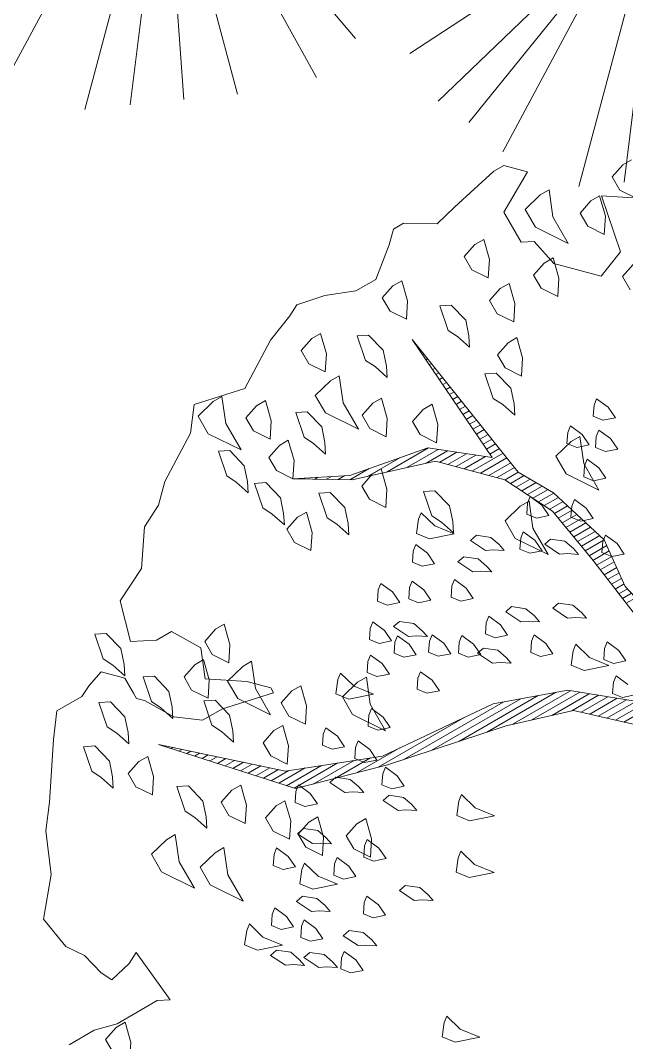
# Model space of a CAD drawing. Header units: metres. Extents: x 12093 to 20303, y 514 to 1412.
# Drawn here: x 19682.418 to 19683.869, y 704.006 to 706.452 of the extents above; entities that cross this region are included whole.
import ezdxf

# ---------------------------------------------------------------- set-up
doc = ezdxf.new("R2010")
doc.units = ezdxf.units.M
doc.layers.get('0').update_dxf_attribs({"lineweight": 13})
for name, color, linetype, lineweight in [('AMBI-GRASS', 104, 'Continuous', 20), ('ARBOLES', 52, 'Continuous', 13), ('grass', 64, 'Continuous', 13), ('MANZANAS-ORIGINALES', 147, 'Continuous', 9)]:
    doc.layers.add(name, color=color, linetype=linetype, lineweight=lineweight)

# ---------------------------------------------------------------- blocks, each defined once
blk = doc.blocks.new('ghgfghgh')
at = {"layer": 'ARBOLES', "lineweight": 20}
for p, q in [((20000.7793, 664.8432), (20000.9392, 664.6429)), ((20000.9001, 664.6647), (20000.7793, 664.8432)), ((20000.7797, 664.8425), (20000.7798, 664.8425)), ((20000.7848, 664.835), (20000.7855, 664.8354)), ((20000.7899, 664.8275), (20000.7912, 664.8283)), ((20000.795, 664.82), (20000.7969, 664.8211)), ((20000.8, 664.8125), (20000.8026, 664.814)), ((20000.8051, 664.805), (20000.8083, 664.8068)), ((20000.8102, 664.7975), (20000.814, 664.7997)), ((20000.8152, 664.79), (20000.8197, 664.7926)), ((20000.8203, 664.7825), (20000.8254, 664.7854)), ((20000.8254, 664.775), (20000.8311, 664.7783)), ((20000.8305, 664.7675), (20000.8368, 664.7712)), ((20000.8355, 664.76), (20000.8425, 664.764)), ((20000.8406, 664.7525), (20000.8482, 664.7569)), ((20000.8457, 664.745), (20000.8539, 664.7498)), ((20000.8507, 664.7375), (20000.8596, 664.7426)), ((20000.8558, 664.73), (20000.8653, 664.7355)), ((20000.8609, 664.7225), (20000.871, 664.7284)), ((20000.866, 664.7151), (20000.8767, 664.7212)), ((20000.871, 664.7076), (20000.8824, 664.7141)), ((20000.8761, 664.7001), (20000.8881, 664.707)), ((20000.8812, 664.6926), (20000.8938, 664.6998)), ((20000.685, 664.638), (20000.8029, 664.6795)), ((20000.7415, 664.6432), (20000.804, 664.6793)), ((20000.8029, 664.6795), (20000.9001, 664.6647)), ((20000.8863, 664.6851), (20000.8995, 664.6927)), ((20000.8913, 664.6776), (20000.9052, 664.6856)), ((20000.8964, 664.6701), (20000.9109, 664.6784)), ((20000.7119, 664.6365), (20000.7605, 664.6646)), ((20000.771, 664.6498), (20000.8183, 664.6771)), ((20000.8005, 664.6564), (20000.8326, 664.6749)), ((20000.8209, 664.6578), (20000.8469, 664.6728)), ((20000.8333, 664.6545), (20000.8612, 664.6706)), ((20000.8456, 664.6512), (20000.8755, 664.6684)), ((20000.8579, 664.6479), (20000.8898, 664.6662)), ((20000.8703, 664.6446), (20000.9166, 664.6713)), ((20000.8826, 664.6413), (20000.9223, 664.6642)), ((20000.685, 664.6314), (20000.7143, 664.6483)), ((20000.8144, 664.6595), (20000.6888, 664.6314)), ((20000.9193, 664.6314), (20000.8144, 664.6595)), ((20000.8949, 664.6379), (20000.928, 664.657)), ((20000.9073, 664.6346), (20000.9337, 664.6499)), ((20000.5993, 664.6329), (20000.685, 664.638)), ((20000.6888, 664.6314), (20000.5993, 664.6329)), ((20000.6148, 664.6326), (20000.6171, 664.6339)), ((20000.6324, 664.6323), (20000.6373, 664.6351)), ((20000.6499, 664.632), (20000.6574, 664.6364)), ((20000.6675, 664.6317), (20000.6776, 664.6376)), ((20000.9909, 664.5841), (20000.9193, 664.6314)), ((20000.9195, 664.6313), (20000.9394, 664.6428)), ((20000.9279, 664.6257), (20000.9484, 664.6376)), ((20000.9363, 664.6202), (20000.9574, 664.6323)), ((20000.9392, 664.6429), (20000.9927, 664.6118)), ((20000.9448, 664.6146), (20000.9664, 664.6271)), ((20000.9532, 664.609), (20000.9754, 664.6218)), ((20000.9616, 664.6035), (20000.9844, 664.6166)), ((20000.97, 664.5979), (20000.9932, 664.6113)), ((20000.9784, 664.5923), (20001.0001, 664.6048)), ((20000.9927, 664.6118), (20001.0692, 664.5407)), ((20000.9869, 664.5868), (20001.007, 664.5984)), ((20000.9939, 664.5804), (20001.0139, 664.592)), ((20000.9997, 664.5734), (20001.0209, 664.5856)), ((20001.0502, 664.512), (20000.9909, 664.5841)), ((20001.0056, 664.5663), (20001.0278, 664.5791)), ((20001.0114, 664.5592), (20001.0347, 664.5727)), ((20001.0172, 664.5522), (20001.0416, 664.5663)), ((20001.023, 664.5451), (20001.0485, 664.5598)), ((20001.0288, 664.538), (20001.0555, 664.5534)), ((20001.0347, 664.531), (20001.0624, 664.547)), ((20001.0405, 664.5239), (20001.0692, 664.5405)), ((20001.0692, 664.5407), (20001.1009, 664.4703)), ((20001.0463, 664.5168), (20001.073, 664.5322)), ((20001.052, 664.5097), (20001.0767, 664.524)), ((20001.1546, 664.3773), (20001.0502, 664.512)), ((20001.0576, 664.5025), (20001.0804, 664.5157)), ((20001.0632, 664.4953), (20001.0842, 664.5074)), ((20001.0688, 664.4881), (20001.0879, 664.4992)), ((20001.0743, 664.4809), (20001.0916, 664.4909)), ((20001.0799, 664.4737), (20001.0954, 664.4826)), ((20001.0855, 664.4665), (20001.0991, 664.4744)), ((20001.0911, 664.4593), (20001.1041, 664.4668)), ((20001.1009, 664.4703), (20001.1488, 664.4182)), ((20001.0967, 664.4521), (20001.1104, 664.46)), ((20001.1022, 664.4449), (20001.1166, 664.4532)), ((20001.086, 664.2687), (20001.1978, 664.3333)), ((20001.0989, 664.2657), (20001.2023, 664.3254)), ((20000.8919, 664.2505), (20000.9958, 664.3105)), ((20000.9017, 664.2933), (20001.014, 664.3138)), ((20000.9302, 664.2622), (20001.0184, 664.3131)), ((20000.9601, 664.269), (20001.0324, 664.3108)), ((20000.99, 664.2759), (20001.0465, 664.3085)), ((20001.014, 664.3138), (20001.1217, 664.2962)), ((20000.7345, 664.2144), (20000.9017, 664.2933)), ((20000.7658, 664.2089), (20000.9166, 664.296)), ((20000.8078, 664.2228), (20000.943, 664.3008)), ((20000.8499, 664.2366), (20000.9694, 664.3056)), ((20001.02, 664.2827), (20001.0606, 664.3062)), ((20001.0344, 664.2806), (20001.0746, 664.3039)), ((20001.0473, 664.2777), (20001.0887, 664.3016)), ((20001.0602, 664.2747), (20001.1028, 664.2993)), ((20001.0731, 664.2717), (20001.1169, 664.297)), ((20001.0227, 664.2833), (20000.9209, 664.26)), ((20001.1762, 664.2478), (20001.0227, 664.2833)), ((20000.7278, 664.1975), (20000.8587, 664.273)), ((20000.9209, 664.26), (20000.7421, 664.2012)), ((20000.3963, 664.232), (20000.5879, 664.1919)), ((20000.6033, 664.1653), (20000.3963, 664.232)), ((20000.4157, 664.2257), (20000.4185, 664.2274)), ((20000.4273, 664.222), (20000.4317, 664.2246)), ((20000.4389, 664.2183), (20000.445, 664.2218)), ((20000.4505, 664.2145), (20000.4582, 664.219)), ((20000.4621, 664.2108), (20000.4715, 664.2163)), ((20000.6952, 664.189), (20000.7604, 664.2267)), ((20000.4736, 664.2071), (20000.4848, 664.2135)), ((20000.4852, 664.2033), (20000.498, 664.2107)), ((20000.4968, 664.1996), (20000.5113, 664.2079)), ((20000.5084, 664.1959), (20000.5245, 664.2052)), ((20000.52, 664.1921), (20000.5378, 664.2024)), ((20000.5316, 664.1884), (20000.551, 664.1996)), ((20000.5879, 664.1919), (20000.7345, 664.2144)), ((20000.5895, 664.1697), (20000.6425, 664.2003)), ((20000.6011, 664.166), (20000.6671, 664.2041)), ((20000.7421, 664.2012), (20000.6033, 664.1653)), ((20000.6299, 664.1722), (20000.6917, 664.2079)), ((20000.6625, 664.1806), (20000.7163, 664.2117)), ((20000.5432, 664.1847), (20000.5643, 664.1968)), ((20000.5548, 664.1809), (20000.5775, 664.1941)), ((20000.5664, 664.1772), (20000.5932, 664.1927)), ((20000.5779, 664.1735), (20000.6178, 664.1965))]:
    blk.add_line(p, q, dxfattribs=at)
at = {"layer": 'grass'}
for p, q in [((20001.1104, 665.1141), (20001.0971, 665.1065)), ((20000.843, 665.0426), (20000.9024, 665.097)), ((20000.9024, 665.097), (20000.9175, 665.1057)), ((20000.9175, 665.1057), (20000.9533, 665.0962)), ((20000.9533, 665.0962), (20000.9178, 665.0353)), ((20001.0971, 665.1065), (20001.081, 665.0883)), ((20001.081, 665.0883), (20001.0925, 665.0684)), ((20000.9859, 665.0688), (20000.9726, 665.0612)), ((20000.9918, 665.0279), (20000.9859, 665.0688)), ((20001.0925, 665.0684), (20001.1173, 665.0561)), ((20000.9726, 665.0612), (20000.9498, 665.0392)), ((20001.0488, 665.052), (20001.0327, 665.0338)), ((20001.0621, 665.0596), (20001.0488, 665.052)), ((20001.0708, 665.0292), (20001.0621, 665.0596)), ((20001.0651, 665.0598), (20001.0965, 665.0578)), ((20001.0936, 664.9754), (20001.0651, 665.0598)), ((20001.0965, 665.0578), (20001.1908, 665.0517)), ((20000.8171, 665.0175), (20000.843, 665.0426)), ((20000.9178, 665.0353), (20000.944, 664.9899)), ((20000.9178, 665.0353), (20000.9178, 665.0353)), ((20000.9498, 665.0392), (20000.9652, 665.0126)), ((20001.0327, 665.0338), (20001.0442, 665.0139)), ((20000.7511, 665.0097), (20000.7662, 665.0184)), ((20000.7662, 665.0184), (20000.8171, 665.0175)), ((20001.0148, 664.988), (20000.9918, 665.0279)), ((20001.069, 665.0016), (20001.0708, 665.0292)), ((20000.7447, 664.9858), (20000.7511, 665.0097)), ((20000.9652, 665.0126), (20001.0148, 664.988)), ((20001.0442, 665.0139), (20001.069, 665.0016)), ((20000.8739, 664.9864), (20000.8578, 664.9683)), ((20000.8872, 664.9941), (20000.8739, 664.9864)), ((20000.8959, 664.9637), (20000.8872, 664.9941)), ((20000.944, 664.9899), (20000.9635, 664.9911)), ((20000.9635, 664.9911), (20000.9929, 664.9576)), ((20000.7243, 664.9337), (20000.7447, 664.9858)), ((20001.0645, 664.9385), (20001.0936, 664.9754)), ((20000.8578, 664.9683), (20000.8693, 664.9483)), ((20000.8941, 664.9361), (20000.8959, 664.9637)), ((20000.9787, 664.9583), (20000.9626, 664.9402)), ((20000.992, 664.966), (20000.9787, 664.9583)), ((20001.0007, 664.9356), (20000.992, 664.966)), ((20000.9929, 664.9576), (20001.0645, 664.9385)), ((20001.113, 664.9561), (20001.0969, 664.9379)), ((20000.8693, 664.9483), (20000.8941, 664.9361)), ((20000.9626, 664.9402), (20000.9741, 664.9202)), ((20000.6941, 664.9162), (20000.7243, 664.9337)), ((20000.7636, 664.9317), (20000.7503, 664.924)), ((20000.7723, 664.9012), (20000.7636, 664.9317)), ((20000.9255, 664.9276), (20000.9123, 664.9199)), ((20000.9343, 664.8972), (20000.9255, 664.9276)), ((20000.999, 664.908), (20001.0007, 664.9356)), ((20001.0969, 664.9379), (20001.1084, 664.918)), ((20000.6053, 664.8952), (20000.6475, 664.9095)), ((20000.6475, 664.9095), (20000.6941, 664.9162)), ((20000.7503, 664.924), (20000.7342, 664.9058)), ((20000.9123, 664.9199), (20000.8961, 664.9018)), ((20000.9741, 664.9202), (20000.999, 664.908)), ((20000.5946, 664.8789), (20000.6053, 664.8952)), ((20000.7342, 664.9058), (20000.7458, 664.8859)), ((20000.7706, 664.8736), (20000.7723, 664.9012)), ((20000.8209, 664.8938), (20000.8381, 664.8949)), ((20000.8335, 664.8567), (20000.8209, 664.8938)), ((20000.8381, 664.8949), (20000.8601, 664.8721)), ((20000.8961, 664.9018), (20000.9077, 664.8818)), ((20000.9325, 664.8696), (20000.9343, 664.8972)), ((20000.5655, 664.842), (20000.5946, 664.8789)), ((20000.7458, 664.8859), (20000.7706, 664.8736)), ((20000.9077, 664.8818), (20000.9325, 664.8696)), ((20000.8601, 664.8721), (20000.865, 664.8483)), ((20000.6411, 664.8521), (20000.6279, 664.8444)), ((20000.6499, 664.8216), (20000.6411, 664.8521)), ((20000.6964, 664.8485), (20000.7135, 664.8495)), ((20000.7089, 664.8114), (20000.6964, 664.8485)), ((20000.7135, 664.8495), (20000.7355, 664.8268)), ((20000.8478, 664.8473), (20000.8335, 664.8567)), ((20000.866, 664.8312), (20000.8478, 664.8473)), ((20000.865, 664.8483), (20000.866, 664.8312)), ((20000.5268, 664.7692), (20000.5655, 664.842)), ((20000.6279, 664.8444), (20000.6117, 664.8262)), ((20000.924, 664.8381), (20000.9079, 664.8199)), ((20000.9373, 664.8458), (20000.924, 664.8381)), ((20000.946, 664.8153), (20000.9373, 664.8458)), ((20000.6117, 664.8262), (20000.6233, 664.8063)), ((20000.6481, 664.794), (20000.6499, 664.8216)), ((20000.7355, 664.8268), (20000.7404, 664.803)), ((20000.9079, 664.8199), (20000.9195, 664.8)), ((20000.6233, 664.8063), (20000.6481, 664.794)), ((20000.7233, 664.802), (20000.7089, 664.8114)), ((20000.7414, 664.7859), (20000.7233, 664.802)), ((20000.7404, 664.803), (20000.7414, 664.7859)), ((20000.9443, 664.7877), (20000.946, 664.8153)), ((20000.669, 664.7884), (20000.6558, 664.7807)), ((20000.6749, 664.7475), (20000.669, 664.7884)), ((20000.889, 664.7913), (20000.9062, 664.7923)), ((20000.9016, 664.7542), (20000.889, 664.7913)), ((20000.9062, 664.7923), (20000.9282, 664.7696)), ((20000.9195, 664.8), (20000.9443, 664.7877)), ((20000.6558, 664.7807), (20000.633, 664.7587)), ((20000.45, 664.745), (20000.5268, 664.7692)), ((20000.4921, 664.7571), (20000.4788, 664.7495)), ((20000.498, 664.7162), (20000.4921, 664.7571)), ((20000.5268, 664.7692), (20000.5268, 664.7692)), ((20000.633, 664.7587), (20000.6483, 664.7321)), ((20000.9282, 664.7696), (20000.933, 664.7458)), ((20000.4448, 664.7017), (20000.45, 664.745)), ((20000.4788, 664.7495), (20000.456, 664.7275)), ((20000.5445, 664.7431), (20000.5284, 664.7249)), ((20000.5578, 664.7508), (20000.5445, 664.7431)), ((20000.5665, 664.7203), (20000.5578, 664.7508)), ((20000.698, 664.7076), (20000.6749, 664.7475)), ((20000.7197, 664.7467), (20000.7036, 664.7286)), ((20000.733, 664.7544), (20000.7197, 664.7467)), ((20000.7417, 664.724), (20000.733, 664.7544)), ((20000.8092, 664.7452), (20000.7959, 664.7375)), ((20000.8179, 664.7148), (20000.8092, 664.7452)), ((20000.9159, 664.7447), (20000.9016, 664.7542)), ((20000.9341, 664.7286), (20000.9159, 664.7447)), ((20000.933, 664.7458), (20000.9341, 664.7286)), ((20001.0537, 664.7438), (20001.0525, 664.7271)), ((20001.0577, 664.7536), (20001.0537, 664.7438)), ((20001.0753, 664.7407), (20001.0577, 664.7536)), ((20001.086, 664.7249), (20001.0753, 664.7407)), ((20000.456, 664.7275), (20000.4714, 664.7009)), ((20000.5284, 664.7249), (20000.5399, 664.705)), ((20000.6036, 664.7329), (20000.6207, 664.7339)), ((20000.6161, 664.6958), (20000.6036, 664.7329)), ((20000.6207, 664.7339), (20000.6427, 664.7111)), ((20000.6483, 664.7321), (20000.698, 664.7076)), ((20000.7036, 664.7286), (20000.7151, 664.7086)), ((20000.7399, 664.6963), (20000.7417, 664.724)), ((20000.7959, 664.7375), (20000.7798, 664.7194)), ((20001.0525, 664.7271), (20001.0672, 664.7211)), ((20001.0672, 664.7211), (20001.086, 664.7249)), ((20000.521, 664.6763), (20000.498, 664.7162)), ((20000.5647, 664.6927), (20000.5665, 664.7203)), ((20000.6427, 664.7111), (20000.6476, 664.6874)), ((20000.7151, 664.7086), (20000.7399, 664.6963)), ((20000.7798, 664.7194), (20000.7913, 664.6994)), ((20000.8162, 664.6872), (20000.8179, 664.7148)), ((20001.018, 664.7126), (20001.014, 664.7028)), ((20001.0356, 664.6997), (20001.018, 664.7126)), ((20000.4061, 664.6289), (20000.4448, 664.7017)), ((20000.4714, 664.7009), (20000.521, 664.6763)), ((20000.5399, 664.705), (20000.5647, 664.6927)), ((20000.6305, 664.6863), (20000.6161, 664.6958)), ((20000.7913, 664.6994), (20000.8162, 664.6872)), ((20001.014, 664.7028), (20001.0129, 664.6861)), ((20001.0323, 664.6967), (20001.019, 664.689)), ((20001.0382, 664.6558), (20001.0323, 664.6967)), ((20001.0463, 664.6839), (20001.0356, 664.6997)), ((20001.0572, 664.6966), (20001.0561, 664.6799)), ((20001.0612, 664.7064), (20001.0572, 664.6966)), ((20001.0788, 664.6935), (20001.0612, 664.7064)), ((20001.0895, 664.6777), (20001.0788, 664.6935)), ((20000.5791, 664.6832), (20000.5629, 664.6651)), ((20000.5923, 664.6909), (20000.5791, 664.6832)), ((20000.6011, 664.6605), (20000.5923, 664.6909)), ((20000.6486, 664.6702), (20000.6305, 664.6863)), ((20000.6476, 664.6874), (20000.6486, 664.6702)), ((20001.019, 664.689), (20000.9962, 664.667)), ((20001.0129, 664.6861), (20001.0276, 664.6801)), ((20001.0276, 664.6801), (20001.0463, 664.6839)), ((20001.0561, 664.6799), (20001.0708, 664.6739)), ((20001.0708, 664.6739), (20001.0895, 664.6777)), ((20000.4867, 664.6743), (20000.5039, 664.6753)), ((20000.4993, 664.6372), (20000.4867, 664.6743)), ((20000.5039, 664.6753), (20000.5259, 664.6525)), ((20000.5629, 664.6651), (20000.5745, 664.6451)), ((20000.9962, 664.667), (20001.0116, 664.6404)), ((20001.0432, 664.6623), (20001.0392, 664.6525)), ((20001.0608, 664.6494), (20001.0432, 664.6623)), ((20000.5259, 664.6525), (20000.5307, 664.6287)), ((20000.5993, 664.6329), (20000.6011, 664.6605)), ((20000.7325, 664.6477), (20000.7192, 664.6401)), ((20000.7412, 664.6173), (20000.7325, 664.6477)), ((20001.0392, 664.6525), (20001.0381, 664.6358)), ((20001.0612, 664.6159), (20001.0382, 664.6558)), ((20001.0715, 664.6336), (20001.0608, 664.6494)), ((20000.5136, 664.6277), (20000.4993, 664.6372)), ((20000.5745, 664.6451), (20000.5993, 664.6329)), ((20000.7192, 664.6401), (20000.7031, 664.6219)), ((20001.0116, 664.6404), (20001.0612, 664.6159)), ((20001.0381, 664.6358), (20001.0528, 664.6298)), ((20001.0528, 664.6298), (20001.0715, 664.6336)), ((20000.3965, 664.5931), (20000.4061, 664.6289)), ((20000.5318, 664.6116), (20000.5136, 664.6277)), ((20000.5307, 664.6287), (20000.5318, 664.6116)), ((20000.5412, 664.6259), (20000.5584, 664.627)), ((20000.5538, 664.5889), (20000.5412, 664.6259)), ((20000.5584, 664.627), (20000.5804, 664.6042)), ((20000.7031, 664.6219), (20000.7146, 664.6019)), ((20000.7395, 664.5897), (20000.7412, 664.6173)), ((20000.5804, 664.6042), (20000.5852, 664.5804)), ((20000.6384, 664.6111), (20000.6556, 664.6122)), ((20000.651, 664.574), (20000.6384, 664.6111)), ((20000.6556, 664.6122), (20000.6776, 664.5894)), ((20000.7146, 664.6019), (20000.7395, 664.5897)), ((20000.7965, 664.6137), (20000.8136, 664.6148)), ((20000.809, 664.5767), (20000.7965, 664.6137)), ((20000.8136, 664.6148), (20000.8356, 664.592)), ((20000.9572, 664.6059), (20000.9532, 664.5961)), ((20000.9748, 664.593), (20000.9572, 664.6059)), ((20001.0241, 664.6015), (20001.0201, 664.5917)), ((20001.0417, 664.5886), (20001.0241, 664.6015)), ((20000.375, 664.5605), (20000.3965, 664.5931)), ((20000.5681, 664.5794), (20000.5538, 664.5889)), ((20000.6776, 664.5894), (20000.6824, 664.5656)), ((20000.8356, 664.592), (20000.8405, 664.5682)), ((20000.9423, 664.5915), (20000.9195, 664.5695)), ((20000.9556, 664.5992), (20000.9423, 664.5915)), ((20000.9532, 664.5961), (20000.9521, 664.5794)), ((20000.9615, 664.5583), (20000.9556, 664.5992)), ((20000.9855, 664.5772), (20000.9748, 664.593)), ((20001.0201, 664.5917), (20001.0189, 664.575)), ((20001.0524, 664.5727), (20001.0417, 664.5886)), ((20000.5863, 664.5633), (20000.5681, 664.5794)), ((20000.5852, 664.5804), (20000.5863, 664.5633)), ((20000.6062, 664.5748), (20000.5901, 664.5566)), ((20000.6195, 664.5825), (20000.6062, 664.5748)), ((20000.6282, 664.552), (20000.6195, 664.5825)), ((20000.6653, 664.5646), (20000.651, 664.574)), ((20000.7888, 664.5718), (20000.7857, 664.5502)), ((20000.7928, 664.5816), (20000.7888, 664.5718)), ((20000.8133, 664.5618), (20000.7928, 664.5816)), ((20000.8234, 664.5672), (20000.809, 664.5767)), ((20000.9195, 664.5695), (20000.9349, 664.5429)), ((20000.9521, 664.5794), (20000.9668, 664.5734)), ((20000.9668, 664.5734), (20000.9855, 664.5772)), ((20001.0189, 664.575), (20001.0337, 664.5689)), ((20001.0337, 664.5689), (20001.0524, 664.5727)), ((20000.3709, 664.4977), (20000.375, 664.5605)), ((20000.5901, 664.5566), (20000.6016, 664.5367)), ((20000.6835, 664.5485), (20000.6653, 664.5646)), ((20000.6824, 664.5656), (20000.6835, 664.5485)), ((20000.8428, 664.5497), (20000.8133, 664.5618)), ((20000.8415, 664.5511), (20000.8234, 664.5672)), ((20000.8405, 664.5682), (20000.8415, 664.5511)), ((20000.9845, 664.5184), (20000.9615, 664.5583)), ((20000.6264, 664.5244), (20000.6282, 664.552)), ((20000.7857, 664.5502), (20000.8053, 664.5422)), ((20000.8053, 664.5422), (20000.8428, 664.5497)), ((20000.8673, 664.5397), (20000.8762, 664.5475)), ((20000.8898, 664.5248), (20000.8673, 664.5397)), ((20000.8762, 664.5475), (20000.8978, 664.5444)), ((20000.8978, 664.5444), (20000.9105, 664.5335)), ((20000.9349, 664.5429), (20000.9845, 664.5184)), ((20000.943, 664.5431), (20000.9419, 664.5264)), ((20000.947, 664.5529), (20000.943, 664.5431)), ((20000.9646, 664.54), (20000.947, 664.5529)), ((20000.9753, 664.5242), (20000.9646, 664.54)), ((20000.9793, 664.534), (20000.9882, 664.5418)), ((20000.9882, 664.5418), (20001.0098, 664.5386)), ((20001.0098, 664.5386), (20001.0225, 664.5277)), ((20001.0709, 664.548), (20001.0669, 664.5382)), ((20001.0885, 664.5351), (20001.0709, 664.548)), ((20000.6016, 664.5367), (20000.6264, 664.5244)), ((20000.7806, 664.5237), (20000.7795, 664.507)), ((20000.7846, 664.5335), (20000.7806, 664.5237)), ((20000.8022, 664.5205), (20000.7846, 664.5335)), ((20000.9016, 664.5257), (20000.8898, 664.5248)), ((20000.9183, 664.5246), (20000.9016, 664.5257)), ((20000.9105, 664.5335), (20000.9183, 664.5246)), ((20000.9419, 664.5264), (20000.9566, 664.5204)), ((20000.9566, 664.5204), (20000.9753, 664.5242)), ((20001.0018, 664.519), (20000.9793, 664.534)), ((20001.0225, 664.5277), (20001.0303, 664.5188)), ((20001.0669, 664.5382), (20001.0657, 664.5215)), ((20001.0992, 664.5193), (20001.0885, 664.5351)), ((20000.8129, 664.5047), (20000.8022, 664.5205)), ((20000.8483, 664.5074), (20000.8572, 664.5152)), ((20000.8572, 664.5152), (20000.8789, 664.5121)), ((20000.8789, 664.5121), (20000.8916, 664.5012)), ((20001.0136, 664.5199), (20001.0018, 664.519)), ((20001.0303, 664.5188), (20001.0136, 664.5199)), ((20001.0657, 664.5215), (20001.0804, 664.5155)), ((20001.0804, 664.5155), (20001.0992, 664.5193)), ((20000.3386, 664.4488), (20000.3709, 664.4977)), ((20000.7795, 664.507), (20000.7942, 664.5009)), ((20000.7942, 664.5009), (20000.8129, 664.5047)), ((20000.8708, 664.4925), (20000.8483, 664.5074)), ((20000.8826, 664.4934), (20000.8708, 664.4925)), ((20000.8994, 664.4923), (20000.8826, 664.4934)), ((20000.8916, 664.5012), (20000.8994, 664.4923)), ((20000.7793, 664.4784), (20000.7753, 664.4686)), ((20000.7969, 664.4655), (20000.7793, 664.4784)), ((20000.8432, 664.4809), (20000.8392, 664.4711)), ((20000.8608, 664.468), (20000.8432, 664.4809)), ((20000.7281, 664.4651), (20000.7269, 664.4484)), ((20000.7321, 664.4749), (20000.7281, 664.4651)), ((20000.7497, 664.462), (20000.7321, 664.4749)), ((20000.7604, 664.4461), (20000.7497, 664.462)), ((20000.7753, 664.4686), (20000.7742, 664.4519)), ((20000.8076, 664.4497), (20000.7969, 664.4655)), ((20000.8392, 664.4711), (20000.8381, 664.4544)), ((20000.8715, 664.4522), (20000.8608, 664.468)), ((20000.3541, 664.3871), (20000.3386, 664.4488)), ((20000.7269, 664.4484), (20000.7417, 664.4423)), ((20000.7417, 664.4423), (20000.7604, 664.4461)), ((20000.7742, 664.4519), (20000.7889, 664.4459)), ((20000.7889, 664.4459), (20000.8076, 664.4497)), ((20000.8381, 664.4544), (20000.8528, 664.4484)), ((20000.8528, 664.4484), (20000.8715, 664.4522)), ((20000.9205, 664.4321), (20000.9294, 664.4399)), ((20000.943, 664.4172), (20000.9205, 664.4321)), ((20000.9294, 664.4399), (20000.951, 664.4368)), ((20000.951, 664.4368), (20000.9637, 664.4259)), ((20000.9914, 664.4375), (20001.0003, 664.4453)), ((20001.0139, 664.4226), (20000.9914, 664.4375)), ((20001.0003, 664.4453), (20001.0219, 664.4422)), ((20001.0219, 664.4422), (20001.0346, 664.4313)), ((20001.0346, 664.4313), (20001.0424, 664.4224)), ((20000.7198, 664.4169), (20000.7158, 664.4071)), ((20000.7374, 664.404), (20000.7198, 664.4169)), ((20000.7512, 664.4098), (20000.7601, 664.4176)), ((20000.7601, 664.4176), (20000.7818, 664.4145)), ((20000.8909, 664.4157), (20000.8898, 664.3989)), ((20000.8949, 664.4255), (20000.8909, 664.4157)), ((20000.9125, 664.4125), (20000.8949, 664.4255)), ((20000.9548, 664.4181), (20000.943, 664.4172)), ((20000.9715, 664.417), (20000.9548, 664.4181)), ((20000.9637, 664.4259), (20000.9715, 664.417)), ((20001.0257, 664.4235), (20001.0139, 664.4226)), ((20001.0424, 664.4224), (20001.0257, 664.4235)), ((20000.4158, 664.4025), (20000.3931, 664.3894)), ((20000.4603, 664.3778), (20000.4158, 664.4025)), ((20000.4822, 664.4057), (20000.4661, 664.3875)), ((20000.4955, 664.4134), (20000.4822, 664.4057)), ((20000.5042, 664.3829), (20000.4955, 664.4134)), ((20000.7158, 664.4071), (20000.7147, 664.3904)), ((20000.7481, 664.3882), (20000.7374, 664.404)), ((20000.7737, 664.3949), (20000.7512, 664.4098)), ((20000.7818, 664.4145), (20000.7945, 664.4036)), ((20000.7945, 664.4036), (20000.8023, 664.3947)), ((20000.9232, 664.3967), (20000.9125, 664.4125)), ((20000.3003, 664.3982), (20000.3175, 664.3992)), ((20000.3129, 664.3611), (20000.3003, 664.3982)), ((20000.3175, 664.3992), (20000.3395, 664.3765)), ((20000.3736, 664.3882), (20000.3541, 664.3871)), ((20000.3931, 664.3894), (20000.3736, 664.3882)), ((20000.4661, 664.3875), (20000.4776, 664.3676)), ((20000.7147, 664.3904), (20000.7294, 664.3844)), ((20000.7294, 664.3844), (20000.7481, 664.3882)), ((20000.753, 664.3862), (20000.7519, 664.3695)), ((20000.757, 664.396), (20000.753, 664.3862)), ((20000.7746, 664.3831), (20000.757, 664.396)), ((20000.7855, 664.3958), (20000.7737, 664.3949)), ((20000.8023, 664.3947), (20000.7855, 664.3958)), ((20000.8052, 664.3878), (20000.804, 664.3711)), ((20000.8092, 664.3976), (20000.8052, 664.3878)), ((20000.8268, 664.3847), (20000.8092, 664.3976)), ((20000.8375, 664.3689), (20000.8268, 664.3847)), ((20000.8504, 664.3865), (20000.8493, 664.3698)), ((20000.8544, 664.3963), (20000.8504, 664.3865)), ((20000.872, 664.3834), (20000.8544, 664.3963)), ((20000.8898, 664.3989), (20000.9045, 664.3929)), ((20000.9045, 664.3929), (20000.9232, 664.3967)), ((20000.9595, 664.3876), (20000.9584, 664.3709)), ((20000.9635, 664.3974), (20000.9595, 664.3876)), ((20000.9811, 664.3845), (20000.9635, 664.3974)), ((20000.9918, 664.3687), (20000.9811, 664.3845)), ((20001.0736, 664.3867), (20001.0696, 664.3769)), ((20001.0912, 664.3738), (20001.0736, 664.3867)), ((20000.3395, 664.3765), (20000.3444, 664.3527)), ((20000.467, 664.3312), (20000.4603, 664.3778)), ((20000.5024, 664.3553), (20000.5042, 664.3829)), ((20000.7519, 664.3695), (20000.7666, 664.3635)), ((20000.7853, 664.3673), (20000.7746, 664.3831)), ((20000.804, 664.3711), (20000.8187, 664.3651)), ((20000.8493, 664.3698), (20000.864, 664.3637)), ((20000.8827, 664.3675), (20000.872, 664.3834)), ((20000.8778, 664.3695), (20000.8867, 664.3773)), ((20000.9003, 664.3546), (20000.8778, 664.3695)), ((20000.8867, 664.3773), (20000.9083, 664.3742)), ((20000.9083, 664.3742), (20000.921, 664.3633)), ((20000.9584, 664.3709), (20000.9731, 664.3649)), ((20001.0223, 664.3734), (20001.0192, 664.3518)), ((20001.0264, 664.3832), (20001.0223, 664.3734)), ((20001.0469, 664.3633), (20001.0264, 664.3832)), ((20001.0696, 664.3769), (20001.0685, 664.3602)), ((20001.1019, 664.358), (20001.0912, 664.3738)), ((20000.3272, 664.3517), (20000.3129, 664.3611)), ((20000.4643, 664.3599), (20000.451, 664.3522)), ((20000.473, 664.3295), (20000.4643, 664.3599)), ((20000.4776, 664.3676), (20000.5024, 664.3553)), ((20000.5367, 664.3574), (20000.5234, 664.3497)), ((20000.5426, 664.3164), (20000.5367, 664.3574)), ((20000.7125, 664.357), (20000.7114, 664.3403)), ((20000.7165, 664.3668), (20000.7125, 664.357)), ((20000.7341, 664.3539), (20000.7165, 664.3668)), ((20000.7448, 664.3381), (20000.7341, 664.3539)), ((20000.7666, 664.3635), (20000.7853, 664.3673)), ((20000.8187, 664.3651), (20000.8375, 664.3689)), ((20000.864, 664.3637), (20000.8827, 664.3675)), ((20000.9121, 664.3555), (20000.9003, 664.3546)), ((20000.9288, 664.3544), (20000.9121, 664.3555)), ((20000.921, 664.3633), (20000.9288, 664.3544)), ((20000.9731, 664.3649), (20000.9918, 664.3687)), ((20001.0763, 664.3513), (20001.0469, 664.3633)), ((20001.0685, 664.3602), (20001.0832, 664.3542)), ((20001.0832, 664.3542), (20001.1019, 664.358)), ((20000.2915, 664.3207), (20000.3099, 664.3414)), ((20000.3099, 664.3414), (20000.3457, 664.3318)), ((20000.3454, 664.3356), (20000.3272, 664.3517)), ((20000.3444, 664.3527), (20000.3454, 664.3356)), ((20000.451, 664.3522), (20000.4349, 664.3341)), ((20000.5234, 664.3497), (20000.5006, 664.3277)), ((20000.6711, 664.3396), (20000.6671, 664.3298)), ((20000.6916, 664.3198), (20000.6711, 664.3396)), ((20000.7114, 664.3403), (20000.7261, 664.3343)), ((20000.792, 664.3417), (20000.788, 664.3319)), ((20000.8096, 664.3288), (20000.792, 664.3417)), ((20001.0192, 664.3518), (20001.0388, 664.3437)), ((20001.0388, 664.3437), (20001.0763, 664.3513)), ((20000.3457, 664.3318), (20000.3588, 664.3091)), ((20000.373, 664.3338), (20000.3901, 664.3348)), ((20000.3856, 664.2967), (20000.373, 664.3338)), ((20000.3901, 664.3348), (20000.4121, 664.3121)), ((20000.4349, 664.3341), (20000.4464, 664.3141)), ((20000.467, 664.3312), (20000.467, 664.3312)), ((20000.5299, 664.3272), (20000.467, 664.3312)), ((20000.4712, 664.3018), (20000.473, 664.3295)), ((20000.5006, 664.3277), (20000.516, 664.3011)), ((20000.5657, 664.3176), (20000.5299, 664.3272)), ((20000.6671, 664.3298), (20000.6639, 664.3082)), ((20000.6968, 664.3257), (20000.6741, 664.3037)), ((20000.7101, 664.3334), (20000.6968, 664.3257)), ((20000.716, 664.2925), (20000.7101, 664.3334)), ((20000.7261, 664.3343), (20000.7448, 664.3381)), ((20000.788, 664.3319), (20000.7869, 664.3152)), ((20000.8203, 664.3129), (20000.8096, 664.3288)), ((20001.0829, 664.3257), (20001.0818, 664.309)), ((20001.087, 664.3355), (20001.0829, 664.3257)), ((20001.1046, 664.3226), (20001.087, 664.3355)), ((20000.2808, 664.3044), (20000.2915, 664.3207)), ((20000.3588, 664.3091), (20000.3631, 664.3015)), ((20000.4121, 664.3121), (20000.417, 664.2883)), ((20000.4464, 664.3141), (20000.4712, 664.3018)), ((20000.4932, 664.2858), (20000.57, 664.31)), ((20000.5656, 664.2766), (20000.5426, 664.3164)), ((20000.57, 664.31), (20000.5657, 664.3176)), ((20000.5978, 664.3129), (20000.5817, 664.2947)), ((20000.6111, 664.3206), (20000.5978, 664.3129)), ((20000.6198, 664.2901), (20000.6111, 664.3206)), ((20000.6639, 664.3082), (20000.6836, 664.3002)), ((20000.6836, 664.3002), (20000.721, 664.3078)), ((20000.721, 664.3078), (20000.6916, 664.3198)), ((20000.7869, 664.3152), (20000.8016, 664.3092)), ((20000.8016, 664.3092), (20000.8203, 664.3129)), ((20001.0818, 664.309), (20001.0965, 664.303)), ((20000.2429, 664.2826), (20000.2808, 664.3044)), ((20000.3065, 664.2954), (20000.3237, 664.2964)), ((20000.3191, 664.2583), (20000.3065, 664.2954)), ((20000.3237, 664.2964), (20000.3457, 664.2737)), ((20000.3631, 664.3015), (20000.3751, 664.2983)), ((20000.3751, 664.2983), (20000.4196, 664.2736)), ((20000.3999, 664.2872), (20000.3856, 664.2967)), ((20000.4646, 664.298), (20000.4817, 664.299)), ((20000.4771, 664.2609), (20000.4646, 664.298)), ((20000.4817, 664.299), (20000.5037, 664.2763)), ((20000.516, 664.3011), (20000.5656, 664.2766)), ((20000.5817, 664.2947), (20000.5933, 664.2748)), ((20000.6741, 664.3037), (20000.6894, 664.2771)), ((20000.7391, 664.2526), (20000.716, 664.2925)), ((20001.0965, 664.303), (20001.1153, 664.3068)), ((20000.2377, 664.2392), (20000.2429, 664.2826)), ((20000.418, 664.2711), (20000.3999, 664.2872)), ((20000.417, 664.2883), (20000.418, 664.2711)), ((20000.4629, 664.2684), (20000.4932, 664.2858)), ((20000.6181, 664.2625), (20000.6198, 664.2901)), ((20000.6894, 664.2771), (20000.7391, 664.2526)), ((20000.7179, 664.2862), (20000.7139, 664.2764)), ((20000.7355, 664.2733), (20000.7179, 664.2862)), ((20000.3457, 664.2737), (20000.3505, 664.2499)), ((20000.4196, 664.2736), (20000.4629, 664.2684)), ((20000.5037, 664.2763), (20000.5086, 664.2525)), ((20000.5933, 664.2748), (20000.6181, 664.2625)), ((20000.7139, 664.2764), (20000.7127, 664.2597)), ((20000.7462, 664.2575), (20000.7355, 664.2733)), ((20000.3334, 664.2489), (20000.3191, 664.2583)), ((20000.3516, 664.2327), (20000.3334, 664.2489)), ((20000.3505, 664.2499), (20000.3516, 664.2327)), ((20000.4915, 664.2515), (20000.4771, 664.2609)), ((20000.5096, 664.2354), (20000.4915, 664.2515)), ((20000.5086, 664.2525), (20000.5096, 664.2354)), ((20000.5705, 664.2528), (20000.5544, 664.2346)), ((20000.5838, 664.2604), (20000.5705, 664.2528)), ((20000.5925, 664.23), (20000.5838, 664.2604)), ((20000.6448, 664.2474), (20000.6437, 664.2307)), ((20000.6488, 664.2572), (20000.6448, 664.2474)), ((20000.6664, 664.2443), (20000.6488, 664.2572)), ((20000.7127, 664.2597), (20000.7274, 664.2537)), ((20000.7274, 664.2537), (20000.7462, 664.2575)), ((20000.2316, 664.1449), (20000.2377, 664.2392)), ((20000.5544, 664.2346), (20000.5659, 664.2147)), ((20000.6437, 664.2307), (20000.6584, 664.2247)), ((20000.6771, 664.2285), (20000.6664, 664.2443)), ((20000.6978, 664.2372), (20000.6938, 664.2274)), ((20000.7154, 664.2243), (20000.6978, 664.2372)), ((20000.283, 664.2286), (20000.3001, 664.2297)), ((20000.2956, 664.1915), (20000.283, 664.2286)), ((20000.3001, 664.2297), (20000.3222, 664.2069)), ((20000.4041, 664.2295), (20000.4052, 664.2301)), ((20000.5907, 664.2024), (20000.5925, 664.23)), ((20000.6584, 664.2247), (20000.6771, 664.2285)), ((20000.6938, 664.2274), (20000.6927, 664.2107)), ((20000.7261, 664.2085), (20000.7154, 664.2243)), ((20000.3222, 664.2069), (20000.327, 664.1831)), ((20000.3669, 664.2061), (20000.3508, 664.188)), ((20000.3802, 664.2138), (20000.3669, 664.2061)), ((20000.3889, 664.1834), (20000.3802, 664.2138)), ((20000.5659, 664.2147), (20000.5907, 664.2024)), ((20000.6927, 664.2107), (20000.7074, 664.2047)), ((20000.7074, 664.2047), (20000.7261, 664.2085)), ((20000.3099, 664.1821), (20000.2956, 664.1915)), ((20000.3508, 664.188), (20000.3623, 664.168)), ((20000.7348, 664.1877), (20000.7337, 664.171)), ((20000.7388, 664.1975), (20000.7348, 664.1877)), ((20000.7564, 664.1846), (20000.7388, 664.1975)), ((20000.7671, 664.1688), (20000.7564, 664.1846)), ((20000.328, 664.166), (20000.3099, 664.1821)), ((20000.327, 664.1831), (20000.328, 664.166)), ((20000.3871, 664.1558), (20000.3889, 664.1834)), ((20000.4242, 664.1683), (20000.4414, 664.1693)), ((20000.4414, 664.1693), (20000.4634, 664.1466)), ((20000.5204, 664.1706), (20000.5071, 664.163)), ((20000.5291, 664.1402), (20000.5204, 664.1706)), ((20000.6079, 664.171), (20000.6038, 664.1612)), ((20000.6255, 664.1581), (20000.6079, 664.171)), ((20000.6551, 664.1746), (20000.664, 664.1824)), ((20000.6776, 664.1597), (20000.6551, 664.1746)), ((20000.664, 664.1824), (20000.6856, 664.1793)), ((20000.6856, 664.1793), (20000.6983, 664.1683)), ((20000.7337, 664.171), (20000.7484, 664.165)), ((20000.7484, 664.165), (20000.7671, 664.1688)), ((20000.3623, 664.168), (20000.3871, 664.1558)), ((20000.4368, 664.1312), (20000.4242, 664.1683)), ((20000.5071, 664.163), (20000.491, 664.1448)), ((20000.6038, 664.1612), (20000.6027, 664.1445)), ((20000.6361, 664.1423), (20000.6255, 664.1581)), ((20000.6894, 664.1605), (20000.6776, 664.1597)), ((20000.7061, 664.1594), (20000.6894, 664.1605)), ((20000.6983, 664.1683), (20000.7061, 664.1594)), ((20000.7355, 664.1474), (20000.7444, 664.1552)), ((20000.7444, 664.1552), (20000.766, 664.1521)), ((20000.8536, 664.1564), (20000.8495, 664.1466)), ((20000.8741, 664.1365), (20000.8536, 664.1564)), ((20000.2264, 664.1015), (20000.2316, 664.1449)), ((20000.4634, 664.1466), (20000.4682, 664.1228)), ((20000.491, 664.1448), (20000.5025, 664.1249)), ((20000.5273, 664.1126), (20000.5291, 664.1402)), ((20000.5739, 664.1395), (20000.5577, 664.1213)), ((20000.5872, 664.1471), (20000.5739, 664.1395)), ((20000.5959, 664.1167), (20000.5872, 664.1471)), ((20000.6027, 664.1445), (20000.6174, 664.1385)), ((20000.6174, 664.1385), (20000.6361, 664.1423)), ((20000.758, 664.1325), (20000.7355, 664.1474)), ((20000.766, 664.1521), (20000.7787, 664.1412)), ((20000.7787, 664.1412), (20000.7865, 664.1323)), ((20000.8495, 664.1466), (20000.8464, 664.125)), ((20000.4511, 664.1218), (20000.4368, 664.1312)), ((20000.4682, 664.1228), (20000.4693, 664.1057)), ((20000.5025, 664.1249), (20000.5273, 664.1126)), ((20000.6368, 664.1226), (20000.6235, 664.1149)), ((20000.6455, 664.0922), (20000.6368, 664.1226)), ((20000.7698, 664.1334), (20000.758, 664.1325)), ((20000.7865, 664.1323), (20000.7698, 664.1334)), ((20000.8464, 664.125), (20000.866, 664.1169)), ((20000.866, 664.1169), (20000.9035, 664.1245)), ((20000.9035, 664.1245), (20000.8741, 664.1365)), ((20000.4693, 664.1057), (20000.4511, 664.1218)), ((20000.5577, 664.1213), (20000.5693, 664.1013)), ((20000.5941, 664.0891), (20000.5959, 664.1167)), ((20000.6235, 664.1149), (20000.6074, 664.0968)), ((20000.6959, 664.1124), (20000.6798, 664.0942)), ((20000.7092, 664.1201), (20000.6959, 664.1124)), ((20000.7179, 664.0896), (20000.7092, 664.1201)), ((20000.2343, 664.0355), (20000.2264, 664.1015)), ((20000.4217, 664.0959), (20000.4084, 664.0882)), ((20000.4276, 664.055), (20000.4217, 664.0959)), ((20000.5693, 664.1013), (20000.5941, 664.0891)), ((20000.6063, 664.0973), (20000.6152, 664.1051)), ((20000.6288, 664.0823), (20000.6063, 664.0973)), ((20000.6074, 664.0968), (20000.6189, 664.0768)), ((20000.6152, 664.1051), (20000.6368, 664.102)), ((20000.6368, 664.102), (20000.6495, 664.091)), ((20000.6437, 664.0645), (20000.6455, 664.0922)), ((20000.6798, 664.0942), (20000.6913, 664.0743)), ((20000.4084, 664.0882), (20000.3856, 664.0662)), ((20000.4951, 664.0763), (20000.4818, 664.0686)), ((20000.501, 664.0353), (20000.4951, 664.0763)), ((20000.6189, 664.0768), (20000.6437, 664.0645)), ((20000.6406, 664.0832), (20000.6288, 664.0823)), ((20000.6573, 664.0821), (20000.6406, 664.0832)), ((20000.6495, 664.091), (20000.6573, 664.0821)), ((20000.7074, 664.0788), (20000.7063, 664.0621)), ((20000.7115, 664.0886), (20000.7074, 664.0788)), ((20000.7291, 664.0757), (20000.7115, 664.0886)), ((20000.7161, 664.062), (20000.7179, 664.0896)), ((20000.3856, 664.0662), (20000.401, 664.0396)), ((20000.4818, 664.0686), (20000.459, 664.0466)), ((20000.5707, 664.0661), (20000.5696, 664.0494)), ((20000.5747, 664.0759), (20000.5707, 664.0661)), ((20000.5923, 664.063), (20000.5747, 664.0759)), ((20000.603, 664.0471), (20000.5923, 664.063)), ((20000.666, 664.0614), (20000.662, 664.0516)), ((20000.6836, 664.0485), (20000.666, 664.0614)), ((20000.6913, 664.0743), (20000.7161, 664.062)), ((20000.7063, 664.0621), (20000.721, 664.0561)), ((20000.7398, 664.0599), (20000.7291, 664.0757)), ((20000.8489, 664.061), (20000.8458, 664.0394)), ((20000.8529, 664.0708), (20000.8489, 664.061)), ((20000.8734, 664.051), (20000.8529, 664.0708)), ((20000.4506, 664.0151), (20000.4276, 664.055)), ((20000.459, 664.0466), (20000.4744, 664.02)), ((20000.5696, 664.0494), (20000.5843, 664.0434)), ((20000.5843, 664.0434), (20000.603, 664.0471)), ((20000.6168, 664.0529), (20000.6128, 664.0431)), ((20000.6373, 664.0331), (20000.6168, 664.0529)), ((20000.662, 664.0516), (20000.6609, 664.0349)), ((20000.6943, 664.0327), (20000.6836, 664.0485)), ((20000.721, 664.0561), (20000.7398, 664.0599)), ((20000.9028, 664.039), (20000.8734, 664.051)), ((20000.2227, 663.9683), (20000.2343, 664.0355)), ((20000.401, 664.0396), (20000.4506, 664.0151)), ((20000.524, 663.9954), (20000.501, 664.0353)), ((20000.6128, 664.0431), (20000.6097, 664.0215)), ((20000.6667, 664.0211), (20000.6373, 664.0331)), ((20000.6609, 664.0349), (20000.6756, 664.0289)), ((20000.6756, 664.0289), (20000.6943, 664.0327)), ((20000.8458, 664.0394), (20000.8654, 664.0314)), ((20000.8654, 664.0314), (20000.9028, 664.039)), ((20000.4744, 664.02), (20000.524, 663.9954)), ((20000.6097, 664.0215), (20000.6293, 664.0135)), ((20000.6293, 664.0135), (20000.6667, 664.0211)), ((20000.76, 664.0115), (20000.7689, 664.0193)), ((20000.7689, 664.0193), (20000.7906, 664.0162)), ((20000.7906, 664.0162), (20000.8033, 664.0053)), ((20000.6046, 663.995), (20000.6135, 664.0028)), ((20000.6135, 664.0028), (20000.6351, 663.9997)), ((20000.6351, 663.9997), (20000.6478, 663.9888)), ((20000.7108, 664.0031), (20000.7068, 663.9933)), ((20000.7284, 663.9902), (20000.7108, 664.0031)), ((20000.7825, 663.9966), (20000.76, 664.0115)), ((20000.8033, 664.0053), (20000.8111, 663.9964)), ((20000.572, 663.9854), (20000.568, 663.9756)), ((20000.5896, 663.9725), (20000.572, 663.9854)), ((20000.6271, 663.9801), (20000.6046, 663.995)), ((20000.6478, 663.9888), (20000.6556, 663.9799)), ((20000.7068, 663.9933), (20000.7057, 663.9766)), ((20000.7391, 663.9743), (20000.7284, 663.9902)), ((20000.7943, 663.9975), (20000.7825, 663.9966)), ((20000.8111, 663.9964), (20000.7943, 663.9975)), ((20000.2564, 663.9272), (20000.2227, 663.9683)), ((20000.568, 663.9756), (20000.5669, 663.9589)), ((20000.6003, 663.9567), (20000.5896, 663.9725)), ((20000.6389, 663.981), (20000.6271, 663.9801)), ((20000.6556, 663.9799), (20000.6389, 663.981)), ((20000.7057, 663.9766), (20000.7204, 663.9705)), ((20000.7204, 663.9705), (20000.7391, 663.9743)), ((20000.5335, 663.9611), (20000.5295, 663.9513)), ((20000.554, 663.9413), (20000.5335, 663.9611)), ((20000.5669, 663.9589), (20000.5816, 663.9529)), ((20000.5816, 663.9529), (20000.6003, 663.9567)), ((20000.6121, 663.9576), (20000.611, 663.9409)), ((20000.6162, 663.9674), (20000.6121, 663.9576)), ((20000.6338, 663.9545), (20000.6162, 663.9674)), ((20000.6444, 663.9387), (20000.6338, 663.9545)), ((20000.5295, 663.9513), (20000.5264, 663.9297)), ((20000.5834, 663.9293), (20000.554, 663.9413)), ((20000.611, 663.9409), (20000.6257, 663.9349)), ((20000.6257, 663.9349), (20000.6444, 663.9387)), ((20000.675, 663.9434), (20000.6839, 663.9512)), ((20000.6975, 663.9284), (20000.675, 663.9434)), ((20000.6839, 663.9512), (20000.7055, 663.948)), ((20000.7055, 663.948), (20000.7182, 663.9371)), ((20000.7182, 663.9371), (20000.726, 663.9282)), ((20000.2847, 663.9133), (20000.2564, 663.9272)), ((20000.5264, 663.9297), (20000.546, 663.9217)), ((20000.546, 663.9217), (20000.5834, 663.9293)), ((20000.7093, 663.9293), (20000.6975, 663.9284)), ((20000.726, 663.9282), (20000.7093, 663.9293)), ((20000.3097, 663.8874), (20000.2847, 663.9133)), ((20000.3627, 663.918), (20000.3519, 663.9017)), ((20000.4139, 663.8467), (20000.3627, 663.918)), ((20000.5656, 663.9137), (20000.5745, 663.9215)), ((20000.5881, 663.8988), (20000.5656, 663.9137)), ((20000.5745, 663.9215), (20000.5961, 663.9184)), ((20000.5961, 663.9184), (20000.6088, 663.9075)), ((20000.6088, 663.9075), (20000.6166, 663.8986)), ((20000.6157, 663.9104), (20000.6246, 663.9182)), ((20000.6382, 663.8955), (20000.6157, 663.9104)), ((20000.6246, 663.9182), (20000.6462, 663.9151)), ((20000.6462, 663.9151), (20000.6589, 663.9042)), ((20000.6727, 663.9099), (20000.6716, 663.8932)), ((20000.6768, 663.9198), (20000.6727, 663.9099)), ((20000.6944, 663.9068), (20000.6768, 663.9198)), ((20000.7051, 663.891), (20000.6944, 663.9068)), ((20000.3519, 663.9017), (20000.326, 663.8766)), ((20000.5999, 663.8997), (20000.5881, 663.8988)), ((20000.6166, 663.8986), (20000.5999, 663.8997)), ((20000.65, 663.8964), (20000.6382, 663.8955)), ((20000.6667, 663.8952), (20000.65, 663.8964)), ((20000.6589, 663.9042), (20000.6667, 663.8952)), ((20000.6716, 663.8932), (20000.6863, 663.8872)), ((20000.6863, 663.8872), (20000.7051, 663.891)), ((20000.326, 663.8766), (20000.3097, 663.8874)), ((20000.3339, 663.8106), (20000.3944, 663.8455)), ((20000.3944, 663.8455), (20000.4139, 663.8467)), ((20000.8314, 663.8222), (20000.8274, 663.8124)), ((20000.8519, 663.8024), (20000.8314, 663.8222)), ((20000.2614, 663.7788), (20000.2993, 663.8007)), ((20000.2993, 663.8007), (20000.3339, 663.8106)), ((20000.3325, 663.8051), (20000.3164, 663.7869)), ((20000.3458, 663.8128), (20000.3325, 663.8051)), ((20000.3545, 663.7823), (20000.3458, 663.8128)), ((20000.8274, 663.8124), (20000.8243, 663.7908)), ((20000.8813, 663.7904), (20000.8519, 663.8024)), ((20000.3164, 663.7869), (20000.3279, 663.767)), ((20000.8243, 663.7908), (20000.8439, 663.7828)), ((20000.8439, 663.7828), (20000.8813, 663.7904)), ((20000.3527, 663.7547), (20000.3545, 663.7823))]:
    blk.add_line(p, q, dxfattribs=at)
blk = doc.blocks.new('Arbust11')
for p, q in [((0.0378, 0.4871), (-0.0937, 0.9403)), ((0.0408, 0.4825), (0.0377, 0.9348)), ((0.0408, 0.5449), (0.1405, 0.941)), ((-0.1618, 0.888), (0.0377, 0.4856)), ((0.0439, 0.4856), (0.3088, 0.8724)), ((0.0595, 0.5199), (0.1997, 0.8474)), ((0.0377, 0.4856), (-0.274, 0.8225)), ((-0.0621, 0.5573), (-0.3332, 0.7944)), ((0.0439, 0.4794), (0.3805, 0.7788)), ((-0.3488, 0.7476), (0.0408, 0.4856)), ((0.0283, 0.4856), (-0.3738, 0.7039)), ((0.047, 0.4794), (0.4366, 0.6759)), ((0.0314, 0.4856), (-0.4049, 0.6104)), ((-0.433, 0.5262), (0.0439, 0.4825)), ((0.0533, 0.4887), (0.474, 0.5137)), ((0.0439, 0.4825), (-0.4267, 0.4669)), ((-0.0527, 0.4794), (-0.4267, 0.3952)), ((0.0408, 0.4762), (-0.3893, 0.2673)), ((0.0408, 0.4731), (-0.274, 0.1581)), ((0.047, 0.4856), (0.499, 0.4263)), ((0.0501, 0.4794), (0.2901, 0.0832)), ((0.0501, 0.4731), (0.4304, 0.2454)), ((0.0564, 0.4762), (0.3649, 0.1425)), ((0.072, 0.4762), (0.4647, 0.3484)), ((0.0408, 0.47), (-0.3364, 0.2174)), ((0.0377, 0.4669), (-0.2117, 0.0988)), ((0.0501, 0.4638), (-0.0215, 0.0146)), ((0.0533, 0.47), (0.1935, 0.0177)), ((0.0501, 0.4544), (-0.1088, 0.0209)), ((0.0533, 0.4451), (0.0907, 0.0271))]:
    blk.add_line(p, q)

msp = doc.modelspace()

# ---------------------------------------------------------------- linework, layer by layer
at = {"layer": 'MANZANAS-ORIGINALES'}
for centre, radius, start, end in [((19642.9403, 405.9341), 304.279, 76.754672, 83.883439), ((19642.9585, 406.0744), 303.9876, 76.751542, 83.884028)]:
    msp.add_arc(centre, radius, start, end, dxfattribs=at)

# ---------------------------------------------------------------- block references
at = {"layer": 'AMBI-GRASS', "ltscale": 0.05, "xscale": 1.499999999998325, "yscale": 1.499999999998325, "zscale": 1.499999999998325, "rotation": 49.16166176348414}
for p in [(19682.0008, 706.5479), (19683.258, 706.4189), (19684.4404, 706.2342)]:
    msp.add_blockref('Arbust11', p, dxfattribs=at)
at = {"layer": 'Defpoints', "lineweight": 20, "xscale": 1.586003757394792, "yscale": 1.586003757394792, "zscale": 1.586003757394792}
msp.add_blockref('ghgfghgh', (-12037.9548, -348.7547), dxfattribs=at)

doc.saveas('drawing.dxf')
